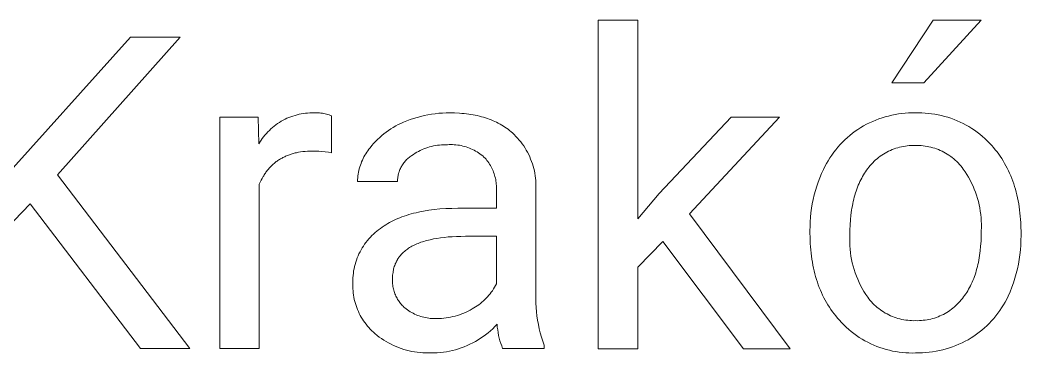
# Model space of a CAD drawing. Header units: millimetres. Extents: x -1893 to 2799, y -925 to 2353.
# Drawn here: x 1941 to 2083.6, y -554.5 to -507 of the extents above; entities that cross this region are included whole.
import ezdxf

# ---------------------------------------------------------------- set-up
doc = ezdxf.new("R2010")
doc.units = ezdxf.units.MM
doc.header["$MEASUREMENT"] = 0
doc.layers.add('Domyślny', color=7, linetype='Continuous', true_color=0x000000)

msp = doc.modelspace()

# ---------------------------------------------------------------- linework, layer by layer
at = {"layer": 'Domyślny', "color": 18, "lineweight": 15, "true_color": 0x000000}
for p, q in [((2023.42, -553.87), (2023.42, -507)), ((2023.42, -507), (2029.06, -507)), ((2029.06, -507), (2029.06, -535.34)), ((2065.23, -515.94), (2071.12, -506.99)), ((2077.95, -506.99), (2069.78, -515.96)), ((2071.12, -506.99), (2077.95, -506.99)), ((1937.03, -531.4), (1956.78, -509.44)), ((1963.85, -509.44), (1946.37, -529.05)), ((1956.78, -509.44), (1963.85, -509.44)), ((2069.78, -515.96), (2065.23, -515.94)), ((1980.21, -520.59), (1980.51, -520.51)), ((1980.51, -520.51), (1980.8, -520.43)), ((1980.8, -520.43), (1981.1, -520.37)), ((1981.1, -520.37), (1981.4, -520.33)), ((1981.4, -520.33), (1981.71, -520.29)), ((1981.71, -520.29), (1982.01, -520.26)), ((1982.01, -520.26), (1982.32, -520.24)), ((1982.32, -520.24), (1982.62, -520.23)), ((1982.62, -520.23), (1982.93, -520.24)), ((1982.93, -520.24), (1983.13, -520.23)), ((1983.13, -520.23), (1983.32, -520.23)), ((1983.32, -520.23), (1983.52, -520.24)), ((1983.52, -520.24), (1983.72, -520.25)), ((1983.72, -520.25), (1983.91, -520.27)), ((1983.91, -520.27), (1984.11, -520.29)), ((1984.11, -520.29), (1984.3, -520.33)), ((1984.3, -520.33), (1984.49, -520.37)), ((1984.49, -520.37), (1984.68, -520.41)), ((1984.68, -520.41), (1984.87, -520.46)), ((1984.87, -520.46), (1985.06, -520.52)), ((1998.62, -520.61), (1999.13, -520.5)), ((1999.13, -520.5), (1999.64, -520.42)), ((1999.64, -520.42), (2000.16, -520.35)), ((2000.16, -520.35), (2000.68, -520.29)), ((2000.68, -520.29), (2001.2, -520.26)), ((2001.2, -520.26), (2001.72, -520.23)), ((2001.72, -520.23), (2002.24, -520.23)), ((2002.24, -520.23), (2002.95, -520.24)), ((2002.95, -520.24), (2003.63, -520.28)), ((2003.63, -520.28), (2003.97, -520.3)), ((2003.97, -520.3), (2004.3, -520.33)), ((2004.3, -520.33), (2004.63, -520.37)), ((2004.63, -520.37), (2004.95, -520.41)), ((2004.95, -520.41), (2005.26, -520.46)), ((2005.26, -520.46), (2005.57, -520.51)), ((2065.23, -520.57), (2065.7, -520.47)), ((2065.7, -520.47), (2066.17, -520.39)), ((2066.17, -520.39), (2066.65, -520.33)), ((2066.65, -520.33), (2067.12, -520.28)), ((2067.12, -520.28), (2067.6, -520.25)), ((2067.6, -520.25), (2068.08, -520.24)), ((2068.08, -520.24), (2068.56, -520.24)), ((2068.56, -520.24), (2069.03, -520.23)), ((2069.03, -520.23), (2069.5, -520.24)), ((2069.5, -520.24), (2069.97, -520.26)), ((2069.97, -520.26), (2070.44, -520.3)), ((2070.44, -520.3), (2070.91, -520.35)), ((2070.91, -520.35), (2071.38, -520.42)), ((2071.38, -520.42), (2071.84, -520.51)), ((2071.84, -520.51), (2072.3, -520.61)), ((1969.48, -553.86), (1969.48, -520.85)), ((1969.48, -520.85), (1974.96, -520.85)), ((1974.96, -520.85), (1975.06, -524.66)), ((1977.48, -521.94), (1977.73, -521.76)), ((1977.73, -521.76), (1977.99, -521.59)), ((1977.99, -521.59), (1978.25, -521.43)), ((1978.25, -521.43), (1978.51, -521.28)), ((1978.51, -521.28), (1978.79, -521.14)), ((1978.79, -521.14), (1979.06, -521.01)), ((1979.06, -521.01), (1979.34, -520.89)), ((1979.34, -520.89), (1979.63, -520.78)), ((1979.63, -520.78), (1979.92, -520.68)), ((1979.92, -520.68), (1980.21, -520.59)), ((1985.06, -520.52), (1985.25, -520.59)), ((1985.25, -520.59), (1985.43, -520.66)), ((1985.43, -520.66), (1985.43, -525.91)), ((1994.56, -522.1), (1994.92, -521.91)), ((1994.92, -521.91), (1995.28, -521.74)), ((1995.28, -521.74), (1995.65, -521.58)), ((1995.65, -521.58), (1996.13, -521.37)), ((1996.13, -521.37), (1996.62, -521.19)), ((1996.62, -521.19), (1997.11, -521.02)), ((1997.11, -521.02), (1997.61, -520.87)), ((1997.61, -520.87), (1998.11, -520.73)), ((1998.11, -520.73), (1998.62, -520.61)), ((2005.57, -520.51), (2005.88, -520.57)), ((2005.88, -520.57), (2006.18, -520.63)), ((2006.18, -520.63), (2006.48, -520.7)), ((2006.48, -520.7), (2006.77, -520.78)), ((2006.77, -520.78), (2007.06, -520.86)), ((2007.06, -520.86), (2007.34, -520.95)), ((2007.34, -520.95), (2007.61, -521.04)), ((2007.61, -521.04), (2007.89, -521.14)), ((2007.89, -521.14), (2008.15, -521.24)), ((2008.15, -521.24), (2008.42, -521.35)), ((2008.42, -521.35), (2008.67, -521.46)), ((2008.67, -521.46), (2008.93, -521.58)), ((2008.93, -521.58), (2009.17, -521.71)), ((2009.17, -521.71), (2009.42, -521.84)), ((2009.42, -521.84), (2009.65, -521.98)), ((2032.09, -531.71), (2042.37, -520.84)), ((2049.23, -520.84), (2036.39, -534.64)), ((2042.37, -520.84), (2049.23, -520.84)), ((2061.22, -522.09), (2061.64, -521.86)), ((2061.64, -521.86), (2062.07, -521.65)), ((2062.07, -521.65), (2062.51, -521.45)), ((2062.51, -521.45), (2062.95, -521.27)), ((2062.95, -521.27), (2063.39, -521.1)), ((2063.39, -521.1), (2063.85, -520.94)), ((2063.85, -520.94), (2064.3, -520.8)), ((2064.3, -520.8), (2064.77, -520.68)), ((2064.77, -520.68), (2065.23, -520.57)), ((2072.3, -520.61), (2072.76, -520.73)), ((2072.76, -520.73), (2073.21, -520.86)), ((2073.21, -520.86), (2073.66, -521.01)), ((2073.66, -521.01), (2074.1, -521.17)), ((2074.1, -521.17), (2074.54, -521.35)), ((2074.54, -521.35), (2074.97, -521.54)), ((2074.97, -521.54), (2075.39, -521.75)), ((2075.39, -521.75), (2075.81, -521.97)), ((1975.93, -523.4), (1976.13, -523.17)), ((1976.13, -523.17), (1976.33, -522.94)), ((1976.33, -522.94), (1976.55, -522.73)), ((1976.55, -522.73), (1976.77, -522.52)), ((1976.77, -522.52), (1977, -522.32)), ((1977, -522.32), (1977.24, -522.12)), ((1977.24, -522.12), (1977.48, -521.94)), ((1992.57, -523.47), (1992.88, -523.21)), ((1992.88, -523.21), (1993.2, -522.97)), ((1993.2, -522.97), (1993.53, -522.73)), ((1993.53, -522.73), (1993.86, -522.51)), ((1993.86, -522.51), (1994.21, -522.3)), ((1994.21, -522.3), (1994.56, -522.1)), ((2009.65, -521.98), (2009.89, -522.12)), ((2009.89, -522.12), (2010.11, -522.27)), ((2010.11, -522.27), (2010.34, -522.42)), ((2010.34, -522.42), (2010.56, -522.58)), ((2010.56, -522.58), (2010.77, -522.74)), ((2010.77, -522.74), (2010.98, -522.92)), ((2010.98, -522.92), (2011.18, -523.09)), ((2011.18, -523.09), (2011.44, -523.33)), ((2011.44, -523.33), (2011.68, -523.58)), ((2059.26, -523.45), (2059.63, -523.15)), ((2059.63, -523.15), (2060.02, -522.86)), ((2060.02, -522.86), (2060.41, -522.59)), ((2060.41, -522.59), (2060.81, -522.33)), ((2060.81, -522.33), (2061.22, -522.09)), ((2075.81, -521.97), (2076.22, -522.2)), ((2076.22, -522.2), (2076.62, -522.45)), ((2076.62, -522.45), (2077.01, -522.71)), ((2077.01, -522.71), (2077.4, -522.99)), ((2077.4, -522.99), (2077.77, -523.27)), ((2077.77, -523.27), (2078.13, -523.58)), ((1975.06, -524.66), (1975.21, -524.4)), ((1975.21, -524.4), (1975.38, -524.14)), ((1975.38, -524.14), (1975.55, -523.89)), ((1975.55, -523.89), (1975.73, -523.64)), ((1975.73, -523.64), (1975.93, -523.4)), ((1991.15, -524.9), (1991.41, -524.6)), ((1991.41, -524.6), (1991.69, -524.3)), ((1991.69, -524.3), (1991.97, -524.01)), ((1991.97, -524.01), (1992.27, -523.74)), ((1992.27, -523.74), (1992.57, -523.47)), ((2001.35, -524.78), (2001.06, -524.79)), ((2001.63, -524.77), (2001.35, -524.78)), ((2001.91, -524.78), (2001.63, -524.77)), ((2002.16, -524.76), (2001.91, -524.78)), ((2002.41, -524.76), (2002.16, -524.76)), ((2002.65, -524.76), (2002.41, -524.76)), ((2002.9, -524.77), (2002.65, -524.76)), ((2003.14, -524.79), (2002.9, -524.77)), ((2011.68, -523.58), (2011.92, -523.84)), ((2011.92, -523.84), (2012.16, -524.11)), ((2012.16, -524.11), (2012.38, -524.38)), ((2012.38, -524.38), (2012.59, -524.66)), ((2012.59, -524.66), (2012.79, -524.95)), ((2057.56, -525.12), (2057.88, -524.76)), ((2057.88, -524.76), (2058.21, -524.42)), ((2058.21, -524.42), (2058.55, -524.08)), ((2058.55, -524.08), (2058.9, -523.76)), ((2058.9, -523.76), (2059.26, -523.45)), ((2078.13, -523.58), (2078.49, -523.89)), ((2078.49, -523.89), (2078.83, -524.21)), ((2078.83, -524.21), (2079.16, -524.55)), ((2079.16, -524.55), (2079.48, -524.89)), ((1979.4, -526.2), (1979.26, -526.25)), ((1979.54, -526.15), (1979.4, -526.2)), ((1979.68, -526.11), (1979.54, -526.15)), ((1979.82, -526.07), (1979.68, -526.11)), ((1979.96, -526.03), (1979.82, -526.07)), ((1980.1, -525.99), (1979.96, -526.03)), ((1980.25, -525.95), (1980.1, -525.99)), ((1980.4, -525.92), (1980.25, -525.95)), ((1980.7, -525.86), (1980.4, -525.92)), ((1981.01, -525.81), (1980.7, -525.86)), ((1981.32, -525.76), (1981.01, -525.81)), ((1981.64, -525.73), (1981.32, -525.76)), ((1981.97, -525.71), (1981.64, -525.73)), ((1982.31, -525.69), (1981.97, -525.71)), ((1982.65, -525.69), (1982.31, -525.69)), ((1983.11, -525.69), (1982.65, -525.69)), ((1983.58, -525.71), (1983.11, -525.69)), ((1984.04, -525.74), (1983.58, -525.71)), ((1984.51, -525.78), (1984.04, -525.74)), ((1984.97, -525.84), (1984.51, -525.78)), ((1985.43, -525.91), (1984.97, -525.84)), ((1990.16, -526.28), (1990.29, -526.06)), ((1990.29, -526.06), (1990.43, -525.84)), ((1990.43, -525.84), (1990.58, -525.63)), ((1990.58, -525.63), (1990.74, -525.42)), ((1990.74, -525.42), (1990.9, -525.22)), ((1990.9, -525.22), (1991.15, -524.9)), ((1997.07, -526.15), (1996.84, -526.31)), ((1997.31, -526), (1997.07, -526.15)), ((1997.56, -525.85), (1997.31, -526)), ((1997.8, -525.72), (1997.56, -525.85)), ((1998.06, -525.59), (1997.8, -525.72)), ((1998.32, -525.47), (1998.06, -525.59)), ((1998.58, -525.36), (1998.32, -525.47)), ((1998.84, -525.26), (1998.58, -525.36)), ((1999.11, -525.17), (1998.84, -525.26)), ((1999.39, -525.09), (1999.11, -525.17)), ((1999.66, -525.02), (1999.39, -525.09)), ((1999.94, -524.95), (1999.66, -525.02)), ((2000.22, -524.9), (1999.94, -524.95)), ((2000.5, -524.85), (2000.22, -524.9)), ((2000.78, -524.82), (2000.5, -524.85)), ((2001.06, -524.79), (2000.78, -524.82)), ((2003.39, -524.82), (2003.14, -524.79)), ((2003.63, -524.86), (2003.39, -524.82)), ((2003.87, -524.91), (2003.63, -524.86)), ((2004.11, -524.96), (2003.87, -524.91)), ((2004.35, -525.02), (2004.11, -524.96)), ((2004.58, -525.09), (2004.35, -525.02)), ((2004.82, -525.17), (2004.58, -525.09)), ((2005.05, -525.25), (2004.82, -525.17)), ((2005.27, -525.35), (2005.05, -525.25)), ((2005.5, -525.45), (2005.27, -525.35)), ((2005.72, -525.56), (2005.5, -525.45)), ((2005.93, -525.68), (2005.72, -525.56)), ((2006.14, -525.8), (2005.93, -525.68)), ((2006.35, -525.93), (2006.14, -525.8)), ((2006.55, -526.07), (2006.35, -525.93)), ((2006.75, -526.22), (2006.55, -526.07)), ((2012.79, -524.95), (2012.98, -525.25)), ((2012.98, -525.25), (2013.16, -525.55)), ((2013.16, -525.55), (2013.34, -525.86)), ((2013.34, -525.86), (2013.5, -526.17)), ((2013.5, -526.17), (2013.65, -526.49)), ((2056.69, -526.25), (2056.96, -525.86)), ((2056.96, -525.86), (2057.26, -525.49)), ((2057.26, -525.49), (2057.56, -525.12)), ((2064.05, -526.11), (2063.81, -526.27)), ((2064.28, -525.97), (2064.05, -526.11)), ((2064.53, -525.83), (2064.28, -525.97)), ((2064.78, -525.71), (2064.53, -525.83)), ((2065.03, -525.59), (2064.78, -525.71)), ((2065.29, -525.48), (2065.03, -525.59)), ((2065.55, -525.38), (2065.29, -525.48)), ((2065.81, -525.28), (2065.55, -525.38)), ((2066.08, -525.2), (2065.81, -525.28)), ((2066.35, -525.13), (2066.08, -525.2)), ((2066.62, -525.06), (2066.35, -525.13)), ((2066.89, -525.01), (2066.62, -525.06)), ((2067.17, -524.96), (2066.89, -525.01)), ((2067.44, -524.93), (2067.17, -524.96)), ((2067.72, -524.9), (2067.44, -524.93)), ((2068, -524.88), (2067.72, -524.9)), ((2068.28, -524.88), (2068, -524.88)), ((2068.56, -524.88), (2068.28, -524.88)), ((2068.84, -524.88), (2068.56, -524.88)), ((2069.13, -524.88), (2068.84, -524.88)), ((2069.41, -524.9), (2069.13, -524.88)), ((2069.69, -524.93), (2069.41, -524.9)), ((2069.97, -524.96), (2069.69, -524.93)), ((2070.25, -525.01), (2069.97, -524.96)), ((2070.53, -525.06), (2070.25, -525.01)), ((2070.81, -525.13), (2070.53, -525.06)), ((2071.08, -525.2), (2070.81, -525.13)), ((2071.35, -525.29), (2071.08, -525.2)), ((2071.62, -525.38), (2071.35, -525.29)), ((2071.88, -525.48), (2071.62, -525.38)), ((2072.14, -525.59), (2071.88, -525.48)), ((2072.4, -525.71), (2072.14, -525.59)), ((2072.65, -525.84), (2072.4, -525.71)), ((2072.9, -525.98), (2072.65, -525.84)), ((2073.14, -526.13), (2072.9, -525.98)), ((2073.38, -526.28), (2073.14, -526.13)), ((2079.48, -524.89), (2079.74, -525.19)), ((2079.74, -525.19), (2079.98, -525.49)), ((2079.98, -525.49), (2080.22, -525.8)), ((2080.22, -525.8), (2080.46, -526.11)), ((2080.46, -526.11), (2080.68, -526.43)), ((1977.11, -527.55), (1977.01, -527.64)), ((1977.22, -527.45), (1977.11, -527.55)), ((1977.32, -527.37), (1977.22, -527.45)), ((1977.43, -527.28), (1977.32, -527.37)), ((1977.54, -527.19), (1977.43, -527.28)), ((1977.65, -527.11), (1977.54, -527.19)), ((1977.77, -527.03), (1977.65, -527.11)), ((1977.88, -526.95), (1977.77, -527.03)), ((1978, -526.88), (1977.88, -526.95)), ((1978.12, -526.81), (1978, -526.88)), ((1978.24, -526.74), (1978.12, -526.81)), ((1978.36, -526.67), (1978.24, -526.74)), ((1978.48, -526.6), (1978.36, -526.67)), ((1978.61, -526.54), (1978.48, -526.6)), ((1978.74, -526.48), (1978.61, -526.54)), ((1978.87, -526.42), (1978.74, -526.48)), ((1979, -526.36), (1978.87, -526.42)), ((1979.13, -526.3), (1979, -526.36)), ((1979.26, -526.25), (1979.13, -526.3)), ((1989.52, -527.7), (1989.61, -527.46)), ((1989.61, -527.46), (1989.7, -527.21)), ((1989.7, -527.21), (1989.8, -526.98)), ((1989.8, -526.98), (1989.91, -526.74)), ((1989.91, -526.74), (1990.03, -526.51)), ((1990.03, -526.51), (1990.16, -526.28)), ((1995.52, -527.63), (1995.44, -527.77)), ((1995.61, -527.5), (1995.52, -527.63)), ((1995.7, -527.38), (1995.61, -527.5)), ((1995.8, -527.25), (1995.7, -527.38)), ((1995.9, -527.13), (1995.8, -527.25)), ((1996, -527.02), (1995.9, -527.13)), ((1996.11, -526.9), (1996, -527.02)), ((1996.22, -526.79), (1996.11, -526.9)), ((1996.34, -526.69), (1996.22, -526.79)), ((1996.46, -526.59), (1996.34, -526.69)), ((1996.58, -526.49), (1996.46, -526.59)), ((1996.71, -526.4), (1996.58, -526.49)), ((1996.84, -526.31), (1996.71, -526.4)), ((2006.95, -526.37), (2006.75, -526.22)), ((2007.13, -526.53), (2006.95, -526.37)), ((2007.28, -526.69), (2007.13, -526.53)), ((2007.42, -526.85), (2007.28, -526.69)), ((2007.56, -527.02), (2007.42, -526.85)), ((2007.69, -527.19), (2007.56, -527.02)), ((2007.81, -527.37), (2007.69, -527.19)), ((2007.93, -527.55), (2007.81, -527.37)), ((2008.04, -527.73), (2007.93, -527.55)), ((2013.65, -526.49), (2013.78, -526.82)), ((2013.78, -526.82), (2013.91, -527.15)), ((2013.91, -527.15), (2014.03, -527.48)), ((2014.03, -527.48), (2014.13, -527.82)), ((2055.71, -527.89), (2055.93, -527.47)), ((2055.93, -527.47), (2056.17, -527.05)), ((2056.17, -527.05), (2056.42, -526.65)), ((2056.42, -526.65), (2056.69, -526.25)), ((2062.34, -527.54), (2062.15, -527.75)), ((2062.53, -527.34), (2062.34, -527.54)), ((2062.73, -527.14), (2062.53, -527.34)), ((2062.93, -526.95), (2062.73, -527.14)), ((2063.14, -526.77), (2062.93, -526.95)), ((2063.36, -526.59), (2063.14, -526.77)), ((2063.58, -526.43), (2063.36, -526.59)), ((2063.81, -526.27), (2063.58, -526.43)), ((2073.62, -526.44), (2073.38, -526.28)), ((2073.84, -526.61), (2073.62, -526.44)), ((2074.06, -526.79), (2073.84, -526.61)), ((2074.28, -526.98), (2074.06, -526.79)), ((2074.48, -527.17), (2074.28, -526.98)), ((2074.69, -527.37), (2074.48, -527.17)), ((2074.88, -527.58), (2074.69, -527.37)), ((2075.07, -527.79), (2074.88, -527.58)), ((2080.68, -526.43), (2080.9, -526.76)), ((2080.9, -526.76), (2081.1, -527.09)), ((2081.1, -527.09), (2081.3, -527.43)), ((2081.3, -527.43), (2081.49, -527.77)), ((1946.37, -529.05), (1965.23, -553.86)), ((1975.83, -529.06), (1975.75, -529.19)), ((1975.91, -528.94), (1975.83, -529.06)), ((1975.99, -528.82), (1975.91, -528.94)), ((1976.07, -528.7), (1975.99, -528.82)), ((1976.16, -528.59), (1976.07, -528.7)), ((1976.25, -528.47), (1976.16, -528.59)), ((1976.34, -528.36), (1976.25, -528.47)), ((1976.43, -528.25), (1976.34, -528.36)), ((1976.52, -528.14), (1976.43, -528.25)), ((1976.61, -528.04), (1976.52, -528.14)), ((1976.71, -527.93), (1976.61, -528.04)), ((1976.81, -527.83), (1976.71, -527.93)), ((1976.91, -527.74), (1976.81, -527.83)), ((1977.01, -527.64), (1976.91, -527.74)), ((1989.17, -529.22), (1989.21, -528.96)), ((1989.21, -528.96), (1989.26, -528.71)), ((1989.26, -528.71), (1989.31, -528.45)), ((1989.31, -528.45), (1989.37, -528.2)), ((1989.37, -528.2), (1989.44, -527.95)), ((1989.44, -527.95), (1989.52, -527.7)), ((1994.96, -528.92), (1994.92, -529.07)), ((1995, -528.76), (1994.96, -528.92)), ((1995.05, -528.62), (1995, -528.76)), ((1995.1, -528.47), (1995.05, -528.62)), ((1995.16, -528.32), (1995.1, -528.47)), ((1995.22, -528.18), (1995.16, -528.32)), ((1995.29, -528.04), (1995.22, -528.18)), ((1995.36, -527.9), (1995.29, -528.04)), ((1995.44, -527.77), (1995.36, -527.9)), ((2008.15, -527.92), (2008.04, -527.73)), ((2008.25, -528.11), (2008.15, -527.92)), ((2008.34, -528.31), (2008.25, -528.11)), ((2008.43, -528.5), (2008.34, -528.31)), ((2008.51, -528.7), (2008.43, -528.5)), ((2008.58, -528.91), (2008.51, -528.7)), ((2008.64, -529.11), (2008.58, -528.91)), ((2014.13, -527.82), (2014.23, -528.16)), ((2014.23, -528.16), (2014.31, -528.5)), ((2014.31, -528.5), (2014.38, -528.84)), ((2014.38, -528.84), (2014.43, -529.19)), ((2054.98, -529.49), (2055.23, -528.9)), ((2055.23, -528.9), (2055.5, -528.32)), ((2055.5, -528.32), (2055.71, -527.89)), ((2061.35, -528.84), (2061.21, -529.07)), ((2061.5, -528.62), (2061.35, -528.84)), ((2061.65, -528.4), (2061.5, -528.62)), ((2061.81, -528.19), (2061.65, -528.4)), ((2061.98, -527.97), (2061.81, -528.19)), ((2062.15, -527.75), (2061.98, -527.97)), ((2075.25, -528.01), (2075.07, -527.79)), ((2075.42, -528.24), (2075.25, -528.01)), ((2075.68, -528.62), (2075.42, -528.24)), ((2075.93, -529.02), (2075.68, -528.62)), ((2076.17, -529.42), (2075.93, -529.02)), ((2081.49, -527.77), (2081.68, -528.12)), ((2081.68, -528.12), (2081.85, -528.48)), ((2081.85, -528.48), (2082.02, -528.84)), ((2082.02, -528.84), (2082.17, -529.21)), ((1975.25, -530.13), (1975.12, -530.42)), ((1975.12, -530.42), (1975.12, -553.86)), ((1975.38, -529.85), (1975.25, -530.13)), ((1975.52, -529.58), (1975.38, -529.85)), ((1975.67, -529.32), (1975.52, -529.58)), ((1975.75, -529.19), (1975.67, -529.32)), ((1989.12, -530), (1989.13, -529.74)), ((1994.81, -530), (1989.12, -530)), ((1989.13, -529.74), (1989.15, -529.48)), ((1989.15, -529.48), (1989.17, -529.22)), ((1994.82, -529.68), (1994.81, -529.84)), ((1994.81, -529.84), (1994.81, -530)), ((1994.84, -529.53), (1994.82, -529.68)), ((1994.86, -529.37), (1994.84, -529.53)), ((1994.89, -529.22), (1994.86, -529.37)), ((1994.92, -529.07), (1994.89, -529.22)), ((2008.7, -529.32), (2008.64, -529.11)), ((2008.75, -529.53), (2008.7, -529.32)), ((2008.8, -529.74), (2008.75, -529.53)), ((2008.83, -529.96), (2008.8, -529.74)), ((2008.86, -530.17), (2008.83, -529.96)), ((2008.88, -530.38), (2008.86, -530.17)), ((2008.9, -530.6), (2008.88, -530.38)), ((2014.43, -529.19), (2014.48, -529.54)), ((2014.48, -529.54), (2014.51, -529.89)), ((2014.51, -529.89), (2014.53, -530.24)), ((2014.53, -530.24), (2014.54, -530.6)), ((2054.53, -530.71), (2054.75, -530.1)), ((2054.75, -530.1), (2054.98, -529.49)), ((2060.57, -530.3), (2060.46, -530.56)), ((2060.69, -530.04), (2060.57, -530.3)), ((2060.81, -529.79), (2060.69, -530.04)), ((2060.94, -529.55), (2060.81, -529.79)), ((2061.07, -529.31), (2060.94, -529.55)), ((2061.21, -529.07), (2061.07, -529.31)), ((2076.39, -529.83), (2076.17, -529.42)), ((2076.6, -530.25), (2076.39, -529.83)), ((2076.8, -530.67), (2076.6, -530.25)), ((2082.17, -529.21), (2082.32, -529.58)), ((2082.32, -529.58), (2082.47, -529.96)), ((2082.47, -529.96), (2082.6, -530.34)), ((2082.6, -530.34), (2082.73, -530.73)), ((2008.91, -530.82), (2008.9, -530.6)), ((2008.9, -531.25), (2008.91, -531.03)), ((2008.9, -533.84), (2008.9, -531.25)), ((2008.91, -531.03), (2008.91, -530.82)), ((2014.54, -530.6), (2014.54, -530.95)), ((2014.54, -530.95), (2014.54, -546.14)), ((2029.06, -535.34), (2032.09, -531.71)), ((2054.18, -531.94), (2054.34, -531.32)), ((2054.34, -531.32), (2054.53, -530.71)), ((2060.06, -531.66), (2059.97, -531.95)), ((2060.15, -531.38), (2060.06, -531.66)), ((2060.25, -531.1), (2060.15, -531.38)), ((2060.35, -530.83), (2060.25, -531.1)), ((2060.46, -530.56), (2060.35, -530.83)), ((2076.98, -531.1), (2076.8, -530.67)), ((2077.15, -531.54), (2076.98, -531.1)), ((2077.3, -531.98), (2077.15, -531.54)), ((2082.73, -530.73), (2082.84, -531.13)), ((2082.84, -531.13), (2082.95, -531.53)), ((2082.95, -531.53), (2083.05, -531.94)), ((1942.46, -533.2), (1937.03, -538.84)), ((1958.21, -553.86), (1942.46, -533.2)), ((2053.79, -533.84), (2053.9, -533.2)), ((2053.9, -533.2), (2054.03, -532.57)), ((2054.03, -532.57), (2054.18, -531.94)), ((2059.67, -533.17), (2059.61, -533.48)), ((2059.74, -532.85), (2059.67, -533.17)), ((2059.81, -532.55), (2059.74, -532.85)), ((2059.89, -532.25), (2059.81, -532.55)), ((2059.97, -531.95), (2059.89, -532.25)), ((2077.44, -532.43), (2077.3, -531.98)), ((2077.56, -532.88), (2077.44, -532.43)), ((2077.67, -533.33), (2077.56, -532.88)), ((2077.76, -533.79), (2077.67, -533.33)), ((2083.05, -531.94), (2083.15, -532.36)), ((2083.15, -532.36), (2083.23, -532.78)), ((2083.23, -532.78), (2083.31, -533.21)), ((2083.31, -533.21), (2083.38, -533.64)), ((1996.09, -534.85), (1996.42, -534.75)), ((1996.42, -534.75), (1996.76, -534.65)), ((1996.76, -534.65), (1997.1, -534.56)), ((1997.1, -534.56), (1997.45, -534.47)), ((1997.45, -534.47), (1997.8, -534.39)), ((1997.8, -534.39), (1998.16, -534.31)), ((1998.16, -534.31), (1998.53, -534.24)), ((1998.53, -534.24), (1999.28, -534.12)), ((1999.28, -534.12), (2000.05, -534.02)), ((2000.05, -534.02), (2000.85, -533.94)), ((2000.85, -533.94), (2001.68, -533.89)), ((2001.68, -533.89), (2002.53, -533.85)), ((2002.53, -533.85), (2003.4, -533.84)), ((2003.4, -533.84), (2008.9, -533.84)), ((2036.39, -534.64), (2050.73, -553.87)), ((2053.64, -535.12), (2053.71, -534.48)), ((2053.71, -534.48), (2053.79, -533.84)), ((2059.5, -534.13), (2059.41, -534.81)), ((2059.55, -533.81), (2059.5, -534.13)), ((2059.61, -533.48), (2059.55, -533.81)), ((2077.84, -534.25), (2077.76, -533.79)), ((2077.9, -534.72), (2077.84, -534.25)), ((2077.95, -535.18), (2077.9, -534.72)), ((2083.38, -533.64), (2083.44, -534.08)), ((2083.44, -534.08), (2083.49, -534.52)), ((2083.49, -534.52), (2083.53, -534.97)), ((1992.89, -536.35), (1993.15, -536.19)), ((1993.15, -536.19), (1993.41, -536.03)), ((1993.41, -536.03), (1993.69, -535.88)), ((1993.69, -535.88), (1993.96, -535.73)), ((1993.96, -535.73), (1994.25, -535.59)), ((1994.25, -535.59), (1994.54, -535.45)), ((1994.54, -535.45), (1994.84, -535.32)), ((1994.84, -535.32), (1995.14, -535.19)), ((1995.14, -535.19), (1995.45, -535.07)), ((1995.45, -535.07), (1995.77, -534.96)), ((1995.77, -534.96), (1996.09, -534.85)), ((2053.58, -536.41), (2053.6, -535.76)), ((2053.6, -535.76), (2053.64, -535.12)), ((2059.34, -535.5), (2059.29, -536.22)), ((2059.41, -534.81), (2059.34, -535.5)), ((2077.98, -535.65), (2077.95, -535.18)), ((2077.99, -536.12), (2077.98, -535.65)), ((2077.99, -536.58), (2077.99, -536.12)), ((2083.53, -534.97), (2083.57, -535.43)), ((2083.57, -535.43), (2083.6, -535.89)), ((2083.6, -535.89), (2083.62, -536.36)), ((1991.16, -537.73), (1991.39, -537.51)), ((1991.39, -537.51), (1991.63, -537.29)), ((1991.63, -537.29), (1991.87, -537.09)), ((1991.87, -537.09), (1992.12, -536.89)), ((1992.12, -536.89), (1992.38, -536.7)), ((1992.38, -536.7), (1992.63, -536.52)), ((1992.63, -536.52), (1992.89, -536.35)), ((2053.57, -537.05), (2053.58, -536.41)), ((2053.57, -537.44), (2053.57, -537.05)), ((2053.58, -537.92), (2053.57, -537.44)), ((2059.26, -536.96), (2059.25, -537.72)), ((2059.29, -536.22), (2059.26, -536.96)), ((2077.97, -537.8), (2077.98, -537.05)), ((2077.98, -537.05), (2077.99, -536.58)), ((2083.62, -536.36), (2083.64, -537.32)), ((2083.64, -537.32), (2083.64, -537.72)), ((1989.95, -539.22), (1990.13, -538.96)), ((1990.13, -538.96), (1990.32, -538.7)), ((1990.32, -538.7), (1990.52, -538.45)), ((1990.52, -538.45), (1990.72, -538.2)), ((1990.72, -538.2), (1990.94, -537.96)), ((1990.94, -537.96), (1991.16, -537.73)), ((1997.38, -539), (1997.2, -539.08)), ((1997.57, -538.92), (1997.38, -539)), ((1997.76, -538.84), (1997.57, -538.92)), ((1997.95, -538.76), (1997.76, -538.84)), ((1998.15, -538.69), (1997.95, -538.76)), ((1998.36, -538.62), (1998.15, -538.69)), ((1998.57, -538.56), (1998.36, -538.62)), ((1998.78, -538.49), (1998.57, -538.56)), ((1999, -538.43), (1998.78, -538.49)), ((1999.46, -538.32), (1999, -538.43)), ((1999.94, -538.22), (1999.46, -538.32)), ((2000.43, -538.13), (1999.94, -538.22)), ((2000.95, -538.05), (2000.43, -538.13)), ((2001.49, -537.99), (2000.95, -538.05)), ((2002.04, -537.93), (2001.49, -537.99)), ((2002.62, -537.89), (2002.04, -537.93)), ((2003.22, -537.86), (2002.62, -537.89)), ((2003.84, -537.85), (2003.22, -537.86)), ((2004.48, -537.84), (2003.84, -537.85)), ((2008.9, -537.84), (2004.48, -537.84)), ((2008.9, -544.62), (2008.9, -537.84)), ((2032.61, -538.57), (2029.06, -542.26)), ((2044.11, -553.87), (2032.61, -538.57)), ((2053.59, -538.39), (2053.58, -537.92)), ((2053.61, -538.86), (2053.59, -538.39)), ((2053.64, -539.32), (2053.61, -538.86)), ((2059.25, -537.72), (2059.23, -538.21)), ((2059.23, -538.21), (2059.23, -538.71)), ((2059.23, -538.71), (2059.25, -539.2)), ((2077.89, -539.24), (2077.94, -538.53)), ((2077.94, -538.53), (2077.97, -537.8)), ((2083.63, -538.41), (2083.61, -539.09)), ((2083.64, -537.72), (2083.63, -538.41)), ((1989.19, -540.63), (1989.32, -540.34)), ((1989.32, -540.34), (1989.47, -540.05)), ((1989.47, -540.05), (1989.62, -539.77)), ((1989.62, -539.77), (1989.78, -539.49)), ((1989.78, -539.49), (1989.95, -539.22)), ((1995.33, -540.45), (1995.22, -540.58)), ((1995.44, -540.33), (1995.33, -540.45)), ((1995.56, -540.21), (1995.44, -540.33)), ((1995.68, -540.09), (1995.56, -540.21)), ((1995.81, -539.98), (1995.68, -540.09)), ((1995.95, -539.87), (1995.81, -539.98)), ((1996.09, -539.76), (1995.95, -539.87)), ((1996.23, -539.65), (1996.09, -539.76)), ((1996.38, -539.55), (1996.23, -539.65)), ((1996.53, -539.45), (1996.38, -539.55)), ((1996.69, -539.36), (1996.53, -539.45)), ((1996.86, -539.26), (1996.69, -539.36)), ((1997.03, -539.17), (1996.86, -539.26)), ((1997.2, -539.08), (1997.03, -539.17)), ((2053.68, -539.77), (2053.64, -539.32)), ((2053.72, -540.22), (2053.68, -539.77)), ((2053.78, -540.66), (2053.72, -540.22)), ((2059.25, -539.2), (2059.29, -539.69)), ((2059.29, -539.69), (2059.34, -540.18)), ((2059.34, -540.18), (2059.41, -540.66)), ((2077.74, -540.59), (2077.82, -539.92)), ((2077.82, -539.92), (2077.89, -539.24)), ((2083.49, -540.46), (2083.39, -541.14)), ((2083.56, -539.78), (2083.49, -540.46)), ((2083.61, -539.09), (2083.56, -539.78)), ((1988.69, -542.15), (1988.77, -541.84)), ((1988.77, -541.84), (1988.86, -541.54)), ((1988.86, -541.54), (1988.96, -541.23)), ((1988.96, -541.23), (1989.07, -540.93)), ((1989.07, -540.93), (1989.19, -540.63)), ((1994.47, -541.85), (1994.41, -542)), ((1994.5, -541.77), (1994.47, -541.85)), ((1994.53, -541.7), (1994.5, -541.77)), ((1994.56, -541.62), (1994.53, -541.7)), ((1994.6, -541.55), (1994.56, -541.62)), ((1994.63, -541.47), (1994.6, -541.55)), ((1994.67, -541.4), (1994.63, -541.47)), ((1994.71, -541.33), (1994.67, -541.4)), ((1994.75, -541.25), (1994.71, -541.33)), ((1994.79, -541.18), (1994.75, -541.25)), ((1994.83, -541.11), (1994.79, -541.18)), ((1994.88, -541.04), (1994.83, -541.11)), ((1994.92, -540.98), (1994.88, -541.04)), ((1994.97, -540.91), (1994.92, -540.98)), ((1995.02, -540.84), (1994.97, -540.91)), ((1995.06, -540.77), (1995.02, -540.84)), ((1995.11, -540.71), (1995.06, -540.77)), ((1995.17, -540.64), (1995.11, -540.71)), ((1995.22, -540.58), (1995.17, -540.64)), ((2053.84, -541.1), (2053.78, -540.66)), ((2053.91, -541.53), (2053.84, -541.1)), ((2053.99, -541.95), (2053.91, -541.53)), ((2059.41, -540.66), (2059.5, -541.15)), ((2059.5, -541.15), (2059.6, -541.63)), ((2059.6, -541.63), (2059.72, -542.11)), ((2077.43, -542.16), (2077.5, -541.85)), ((2077.5, -541.85), (2077.57, -541.55)), ((2077.57, -541.55), (2077.63, -541.23)), ((2077.63, -541.23), (2077.68, -540.91)), ((2077.68, -540.91), (2077.74, -540.59)), ((2083.28, -541.82), (2083.13, -542.49)), ((2083.39, -541.14), (2083.28, -541.82)), ((1988.48, -543.42), (1988.52, -543.1)), ((1988.52, -543.1), (1988.56, -542.78)), ((1988.56, -542.78), (1988.62, -542.47)), ((1988.62, -542.47), (1988.69, -542.15)), ((1994.14, -543.18), (1994.12, -543.36)), ((1994.17, -543), (1994.14, -543.18)), ((1994.19, -542.83), (1994.17, -543)), ((1994.23, -542.66), (1994.19, -542.83)), ((1994.26, -542.49), (1994.23, -542.66)), ((1994.31, -542.33), (1994.26, -542.49)), ((1994.35, -542.16), (1994.31, -542.33)), ((1994.41, -542), (1994.35, -542.16)), ((2029.06, -542.26), (2029.06, -553.87)), ((2054.07, -542.37), (2053.99, -541.95)), ((2054.17, -542.78), (2054.07, -542.37)), ((2054.27, -543.19), (2054.17, -542.78)), ((2054.38, -543.59), (2054.27, -543.19)), ((2059.72, -542.11), (2059.86, -542.58)), ((2059.86, -542.58), (2060.01, -543.04)), ((2060.01, -543.04), (2060.18, -543.51)), ((2077, -543.59), (2077.09, -543.31)), ((2077.09, -543.31), (2077.19, -543.03)), ((2077.19, -543.03), (2077.27, -542.75)), ((2077.27, -542.75), (2077.35, -542.45)), ((2077.35, -542.45), (2077.43, -542.16)), ((2082.97, -543.15), (2082.78, -543.81)), ((2083.13, -542.49), (2082.97, -543.15)), ((1988.44, -544.06), (1988.46, -543.74)), ((1988.44, -544.38), (1988.44, -544.06)), ((1988.45, -544.7), (1988.44, -544.38)), ((1988.44, -545.01), (1988.45, -544.7)), ((1988.46, -543.74), (1988.48, -543.42)), ((1994.11, -543.54), (1994.1, -543.73)), ((1994.1, -543.73), (1994.1, -543.92)), ((1994.1, -543.92), (1994.1, -544.1)), ((1994.1, -544.1), (1994.1, -544.28)), ((1994.1, -544.28), (1994.1, -544.46)), ((1994.1, -544.46), (1994.12, -544.63)), ((1994.12, -543.36), (1994.11, -543.54)), ((1994.12, -544.63), (1994.14, -544.81)), ((2008.77, -544.87), (2008.9, -544.62)), ((2054.5, -543.99), (2054.38, -543.59)), ((2054.63, -544.38), (2054.5, -543.99)), ((2054.76, -544.76), (2054.63, -544.38)), ((2060.18, -543.51), (2060.37, -543.96)), ((2060.37, -543.96), (2060.57, -544.41)), ((2060.57, -544.41), (2060.79, -544.85)), ((2076.44, -544.89), (2076.56, -544.64)), ((2076.56, -544.64), (2076.68, -544.39)), ((2076.68, -544.39), (2076.79, -544.13)), ((2076.79, -544.13), (2076.9, -543.86)), ((2076.9, -543.86), (2077, -543.59)), ((2082.57, -544.47), (2082.34, -545.11)), ((2082.78, -543.81), (2082.57, -544.47)), ((1988.45, -545.31), (1988.44, -545.01)), ((1988.47, -545.62), (1988.45, -545.31)), ((1988.5, -545.92), (1988.47, -545.62)), ((1988.54, -546.22), (1988.5, -545.92)), ((1994.14, -544.81), (1994.16, -544.99)), ((1994.16, -544.99), (1994.19, -545.17)), ((1994.19, -545.17), (1994.23, -545.34)), ((1994.23, -545.34), (1994.27, -545.51)), ((1994.27, -545.51), (1994.32, -545.69)), ((1994.32, -545.69), (1994.38, -545.86)), ((1994.38, -545.86), (1994.44, -546.03)), ((1994.44, -546.03), (1994.51, -546.19)), ((2007.82, -546.25), (2008, -546.04)), ((2008, -546.04), (2008.17, -545.81)), ((2008.17, -545.81), (2008.33, -545.59)), ((2008.33, -545.59), (2008.49, -545.35)), ((2008.49, -545.35), (2008.63, -545.11)), ((2008.63, -545.11), (2008.77, -544.87)), ((2014.54, -546.14), (2014.53, -546.75)), ((2054.9, -545.14), (2054.76, -544.76)), ((2055.06, -545.51), (2054.9, -545.14)), ((2055.21, -545.87), (2055.06, -545.51)), ((2055.38, -546.23), (2055.21, -545.87)), ((2060.79, -544.85), (2061.02, -545.29)), ((2061.02, -545.29), (2061.27, -545.71)), ((2061.27, -545.71), (2061.53, -546.13)), ((2061.53, -546.13), (2061.81, -546.53)), ((2075.61, -546.27), (2075.76, -546.06)), ((2075.76, -546.06), (2075.9, -545.83)), ((2075.9, -545.83), (2076.05, -545.61)), ((2076.05, -545.61), (2076.18, -545.37)), ((2076.18, -545.37), (2076.31, -545.13)), ((2076.31, -545.13), (2076.44, -544.89)), ((2082.08, -545.75), (2081.81, -546.38)), ((2082.34, -545.11), (2082.08, -545.75)), ((1988.59, -546.53), (1988.54, -546.22)), ((1988.65, -546.83), (1988.59, -546.53)), ((1988.73, -547.12), (1988.65, -546.83)), ((1988.81, -547.42), (1988.73, -547.12)), ((1988.9, -547.71), (1988.81, -547.42)), ((1994.51, -546.19), (1994.58, -546.36)), ((1994.58, -546.36), (1994.66, -546.52)), ((1994.66, -546.52), (1994.74, -546.67)), ((1994.74, -546.67), (1994.83, -546.83)), ((1994.83, -546.83), (1994.93, -546.98)), ((1994.93, -546.98), (1995.03, -547.13)), ((1995.03, -547.13), (1995.14, -547.27)), ((1995.14, -547.27), (1995.25, -547.42)), ((1995.25, -547.42), (1995.36, -547.55)), ((1995.36, -547.55), (1995.48, -547.69)), ((2006.16, -547.75), (2006.39, -547.59)), ((2006.39, -547.59), (2006.62, -547.42)), ((2006.62, -547.42), (2006.83, -547.24)), ((2006.83, -547.24), (2007.04, -547.06)), ((2007.04, -547.06), (2007.25, -546.87)), ((2007.25, -546.87), (2007.45, -546.67)), ((2007.45, -546.67), (2007.64, -546.46)), ((2007.64, -546.46), (2007.82, -546.25)), ((2014.53, -546.75), (2014.53, -547.37)), ((2014.53, -547.37), (2014.56, -547.98)), ((2055.56, -546.59), (2055.38, -546.23)), ((2055.74, -546.94), (2055.56, -546.59)), ((2055.93, -547.28), (2055.74, -546.94)), ((2056.13, -547.61), (2055.93, -547.28)), ((2061.81, -546.53), (2061.98, -546.76)), ((2061.98, -546.76), (2062.16, -546.98)), ((2062.16, -546.98), (2062.34, -547.19)), ((2062.34, -547.19), (2062.53, -547.4)), ((2062.53, -547.4), (2062.73, -547.59)), ((2062.73, -547.59), (2062.94, -547.79)), ((2074.37, -547.72), (2074.56, -547.53)), ((2074.56, -547.53), (2074.75, -547.33)), ((2074.75, -547.33), (2074.94, -547.13)), ((2074.94, -547.13), (2075.12, -546.92)), ((2075.12, -546.92), (2075.29, -546.71)), ((2075.29, -546.71), (2075.45, -546.49)), ((2075.45, -546.49), (2075.61, -546.27)), ((2081.37, -547.22), (2081.14, -547.63)), ((2081.6, -546.8), (2081.37, -547.22)), ((2081.81, -546.38), (2081.6, -546.8)), ((1989, -548), (1988.9, -547.71)), ((1989.11, -548.28), (1989, -548)), ((1989.23, -548.56), (1989.11, -548.28)), ((1989.36, -548.84), (1989.23, -548.56)), ((1989.5, -549.11), (1989.36, -548.84)), ((1995.48, -547.69), (1995.61, -547.81)), ((1995.61, -547.81), (1995.73, -547.94)), ((1995.73, -547.94), (1995.87, -548.06)), ((1995.87, -548.06), (1996.05, -548.2)), ((1996.05, -548.2), (1996.24, -548.34)), ((1996.24, -548.34), (1996.43, -548.47)), ((1996.43, -548.47), (1996.63, -548.59)), ((1996.63, -548.59), (1996.83, -548.71)), ((1996.83, -548.71), (1997.04, -548.82)), ((1997.04, -548.82), (1997.25, -548.92)), ((1997.25, -548.92), (1997.46, -549.02)), ((1997.46, -549.02), (1997.67, -549.11)), ((2003.34, -549.12), (2003.65, -549.02)), ((2003.65, -549.02), (2003.96, -548.9)), ((2003.96, -548.9), (2004.27, -548.78)), ((2004.27, -548.78), (2004.57, -548.64)), ((2004.57, -548.64), (2004.87, -548.5)), ((2004.87, -548.5), (2005.16, -548.35)), ((2005.16, -548.35), (2005.45, -548.18)), ((2005.45, -548.18), (2005.69, -548.05)), ((2005.69, -548.05), (2005.93, -547.9)), ((2005.93, -547.9), (2006.16, -547.75)), ((2014.56, -547.98), (2014.61, -548.59)), ((2014.61, -548.59), (2014.68, -549.2)), ((2056.34, -547.94), (2056.13, -547.61)), ((2056.56, -548.27), (2056.34, -547.94)), ((2056.78, -548.59), (2056.56, -548.27)), ((2057.02, -548.9), (2056.78, -548.59)), ((2057.26, -549.2), (2057.02, -548.9)), ((2062.94, -547.79), (2063.15, -547.97)), ((2063.15, -547.97), (2063.37, -548.15)), ((2063.37, -548.15), (2063.6, -548.32)), ((2063.6, -548.32), (2063.83, -548.48)), ((2063.83, -548.48), (2064.06, -548.63)), ((2064.06, -548.63), (2064.3, -548.78)), ((2064.3, -548.78), (2064.55, -548.91)), ((2064.55, -548.91), (2064.8, -549.04)), ((2072.33, -549.09), (2072.58, -548.97)), ((2072.58, -548.97), (2072.82, -548.84)), ((2072.82, -548.84), (2073.06, -548.7)), ((2073.06, -548.7), (2073.29, -548.56)), ((2073.29, -548.56), (2073.51, -548.4)), ((2073.51, -548.4), (2073.74, -548.24)), ((2073.74, -548.24), (2073.95, -548.07)), ((2073.95, -548.07), (2074.16, -547.9)), ((2074.16, -547.9), (2074.37, -547.72)), ((2080.34, -548.81), (2080.05, -549.19)), ((2080.62, -548.43), (2080.34, -548.81)), ((2080.88, -548.03), (2080.62, -548.43)), ((2081.14, -547.63), (2080.88, -548.03)), ((1989.65, -549.38), (1989.5, -549.11)), ((1989.81, -549.64), (1989.65, -549.38)), ((1989.97, -549.9), (1989.81, -549.64)), ((1990.15, -550.15), (1989.97, -549.9)), ((1990.33, -550.39), (1990.15, -550.15)), ((1990.53, -550.63), (1990.33, -550.39)), ((1997.67, -549.11), (1997.89, -549.19)), ((1997.89, -549.19), (1998.11, -549.26)), ((1998.11, -549.26), (1998.34, -549.33)), ((1998.34, -549.33), (1998.56, -549.38)), ((1998.56, -549.38), (1998.79, -549.43)), ((1998.79, -549.43), (1999.02, -549.48)), ((1999.02, -549.48), (1999.25, -549.51)), ((1999.25, -549.51), (1999.48, -549.54)), ((1999.48, -549.54), (1999.72, -549.55)), ((1999.72, -549.55), (1999.95, -549.56)), ((1999.95, -549.56), (2000.18, -549.56)), ((2000.18, -549.56), (2000.41, -549.56)), ((2000.41, -549.56), (2000.74, -549.55)), ((2000.74, -549.55), (2001.07, -549.54)), ((2001.07, -549.54), (2001.4, -549.51)), ((2001.4, -549.51), (2001.73, -549.47)), ((2001.73, -549.47), (2002.06, -549.42)), ((2002.06, -549.42), (2002.38, -549.36)), ((2002.38, -549.36), (2002.7, -549.29)), ((2002.7, -549.29), (2003.02, -549.21)), ((2003.02, -549.21), (2003.34, -549.12)), ((2008.99, -550.39), (2008.69, -550.71)), ((2009.03, -550.78), (2008.99, -550.39)), ((2014.68, -549.2), (2014.77, -549.81)), ((2014.77, -549.81), (2014.88, -550.42)), ((2014.88, -550.42), (2015, -551.02)), ((2057.5, -549.5), (2057.26, -549.2)), ((2057.76, -549.8), (2057.5, -549.5)), ((2058.08, -550.15), (2057.76, -549.8)), ((2058.41, -550.48), (2058.08, -550.15)), ((2064.8, -549.04), (2065.06, -549.16)), ((2065.06, -549.16), (2065.32, -549.27)), ((2065.32, -549.27), (2065.58, -549.37)), ((2065.58, -549.37), (2065.85, -549.47)), ((2065.85, -549.47), (2066.11, -549.55)), ((2066.11, -549.55), (2066.39, -549.62)), ((2066.39, -549.62), (2066.66, -549.69)), ((2066.66, -549.69), (2066.94, -549.74)), ((2066.94, -549.74), (2067.22, -549.78)), ((2067.22, -549.78), (2067.5, -549.82)), ((2067.5, -549.82), (2067.78, -549.84)), ((2067.78, -549.84), (2068.06, -549.86)), ((2068.06, -549.86), (2068.34, -549.87)), ((2068.34, -549.87), (2068.62, -549.86)), ((2068.62, -549.86), (2068.89, -549.87)), ((2068.89, -549.87), (2069.17, -549.86)), ((2069.17, -549.86), (2069.44, -549.85)), ((2069.44, -549.85), (2069.71, -549.82)), ((2069.71, -549.82), (2069.98, -549.79)), ((2069.98, -549.79), (2070.25, -549.75)), ((2070.25, -549.75), (2070.52, -549.7)), ((2070.52, -549.7), (2070.79, -549.64)), ((2070.79, -549.64), (2071.05, -549.57)), ((2071.05, -549.57), (2071.32, -549.49)), ((2071.32, -549.49), (2071.58, -549.4)), ((2071.58, -549.4), (2071.83, -549.31)), ((2071.83, -549.31), (2072.08, -549.2)), ((2072.08, -549.2), (2072.33, -549.09)), ((2079.11, -550.25), (2078.77, -550.59)), ((2079.43, -549.91), (2079.11, -550.25)), ((2079.75, -549.55), (2079.43, -549.91)), ((2080.05, -549.19), (2079.75, -549.55)), ((1990.73, -550.86), (1990.53, -550.63)), ((1990.93, -551.09), (1990.73, -550.86)), ((1991.15, -551.3), (1990.93, -551.09)), ((1991.37, -551.51), (1991.15, -551.3)), ((1991.6, -551.71), (1991.37, -551.51)), ((1991.91, -551.96), (1991.6, -551.71)), ((2007.37, -551.87), (2007.02, -552.13)), ((2007.72, -551.6), (2007.37, -551.87)), ((2008.05, -551.31), (2007.72, -551.6)), ((2008.37, -551.01), (2008.05, -551.31)), ((2008.69, -550.71), (2008.37, -551.01)), ((2009.08, -551.18), (2009.03, -550.78)), ((2009.14, -551.57), (2009.08, -551.18)), ((2009.21, -551.96), (2009.14, -551.57)), ((2015, -551.02), (2015.15, -551.61)), ((2015.15, -551.61), (2015.32, -552.21)), ((2058.75, -550.81), (2058.41, -550.48)), ((2059.1, -551.12), (2058.75, -550.81)), ((2059.46, -551.42), (2059.1, -551.12)), ((2059.83, -551.71), (2059.46, -551.42)), ((2060.21, -551.98), (2059.83, -551.71)), ((2077.31, -551.8), (2076.92, -552.07)), ((2077.69, -551.51), (2077.31, -551.8)), ((2078.06, -551.22), (2077.69, -551.51)), ((2078.42, -550.91), (2078.06, -551.22)), ((2078.77, -550.59), (2078.42, -550.91)), ((1992.22, -552.2), (1991.91, -551.96)), ((1992.54, -552.43), (1992.22, -552.2)), ((1992.86, -552.65), (1992.54, -552.43)), ((1993.2, -552.86), (1992.86, -552.65)), ((1993.54, -553.05), (1993.2, -552.86)), ((1993.89, -553.24), (1993.54, -553.05)), ((1994.24, -553.41), (1993.89, -553.24)), ((2005.12, -553.24), (2004.72, -553.43)), ((2005.52, -553.05), (2005.12, -553.24)), ((2005.9, -552.84), (2005.52, -553.05)), ((2006.28, -552.61), (2005.9, -552.84)), ((2006.65, -552.38), (2006.28, -552.61)), ((2007.02, -552.13), (2006.65, -552.38)), ((2009.3, -552.34), (2009.21, -551.96)), ((2009.4, -552.73), (2009.3, -552.34)), ((2009.52, -553.11), (2009.4, -552.73)), ((2009.65, -553.48), (2009.52, -553.11)), ((2015.32, -552.21), (2015.5, -552.79)), ((2015.5, -552.79), (2015.71, -553.37)), ((2060.6, -552.25), (2060.21, -551.98)), ((2061, -552.49), (2060.6, -552.25)), ((2061.4, -552.73), (2061, -552.49)), ((2061.82, -552.95), (2061.4, -552.73)), ((2062.24, -553.16), (2061.82, -552.95)), ((2062.67, -553.35), (2062.24, -553.16)), ((2074.8, -553.24), (2074.35, -553.42)), ((2075.24, -553.03), (2074.8, -553.24)), ((2075.68, -552.81), (2075.24, -553.03)), ((2076.11, -552.58), (2075.68, -552.81)), ((2076.53, -552.33), (2076.11, -552.58)), ((2076.92, -552.07), (2076.53, -552.33)), ((1965.23, -553.86), (1958.21, -553.86)), ((1975.12, -553.86), (1969.48, -553.86)), ((1994.6, -553.57), (1994.24, -553.41)), ((1994.96, -553.71), (1994.6, -553.57)), ((1995.33, -553.85), (1994.96, -553.71)), ((1995.71, -553.97), (1995.33, -553.85)), ((1996.08, -554.08), (1995.71, -553.97)), ((1996.47, -554.17), (1996.08, -554.08)), ((1996.85, -554.26), (1996.47, -554.17)), ((1997.24, -554.33), (1996.85, -554.26)), ((1997.63, -554.38), (1997.24, -554.33)), ((1998.02, -554.43), (1997.63, -554.38)), ((1998.41, -554.46), (1998.02, -554.43)), ((1998.8, -554.47), (1998.41, -554.46)), ((1999.19, -554.47), (1998.8, -554.47)), ((1999.59, -554.46), (1999.19, -554.47)), ((2000.03, -554.46), (1999.59, -554.46)), ((2000.47, -554.44), (2000.03, -554.46)), ((2000.9, -554.41), (2000.47, -554.44)), ((2001.34, -554.36), (2000.9, -554.41)), ((2001.78, -554.29), (2001.34, -554.36)), ((2002.21, -554.21), (2001.78, -554.29)), ((2002.64, -554.12), (2002.21, -554.21)), ((2003.06, -554.01), (2002.64, -554.12)), ((2003.49, -553.89), (2003.06, -554.01)), ((2003.9, -553.75), (2003.49, -553.89)), ((2004.32, -553.59), (2003.9, -553.75)), ((2004.72, -553.43), (2004.32, -553.59)), ((2009.79, -553.86), (2009.65, -553.48)), ((2015.71, -553.86), (2009.79, -553.86)), ((2015.71, -553.37), (2015.71, -553.86)), ((2029.06, -553.87), (2023.42, -553.87)), ((2050.73, -553.87), (2044.11, -553.87)), ((2063.1, -553.53), (2062.67, -553.35)), ((2063.54, -553.69), (2063.1, -553.53)), ((2063.99, -553.84), (2063.54, -553.69)), ((2064.44, -553.97), (2063.99, -553.84)), ((2064.89, -554.09), (2064.44, -553.97)), ((2065.35, -554.2), (2064.89, -554.09)), ((2065.81, -554.28), (2065.35, -554.2)), ((2066.28, -554.35), (2065.81, -554.28)), ((2066.74, -554.41), (2066.28, -554.35)), ((2067.21, -554.45), (2066.74, -554.41)), ((2067.68, -554.47), (2067.21, -554.45)), ((2068.15, -554.48), (2067.68, -554.47)), ((2068.62, -554.47), (2068.15, -554.48)), ((2069.11, -554.47), (2068.62, -554.47)), ((2069.6, -554.46), (2069.11, -554.47)), ((2070.08, -554.43), (2069.6, -554.46)), ((2070.57, -554.38), (2070.08, -554.43)), ((2071.05, -554.32), (2070.57, -554.38)), ((2071.54, -554.24), (2071.05, -554.32)), ((2072.02, -554.14), (2071.54, -554.24)), ((2072.49, -554.03), (2072.02, -554.14)), ((2072.96, -553.9), (2072.49, -554.03)), ((2073.43, -553.76), (2072.96, -553.9)), ((2073.89, -553.6), (2073.43, -553.76)), ((2074.35, -553.42), (2073.89, -553.6))]:
    msp.add_line(p, q, dxfattribs=at)

doc.saveas('drawing.dxf')
